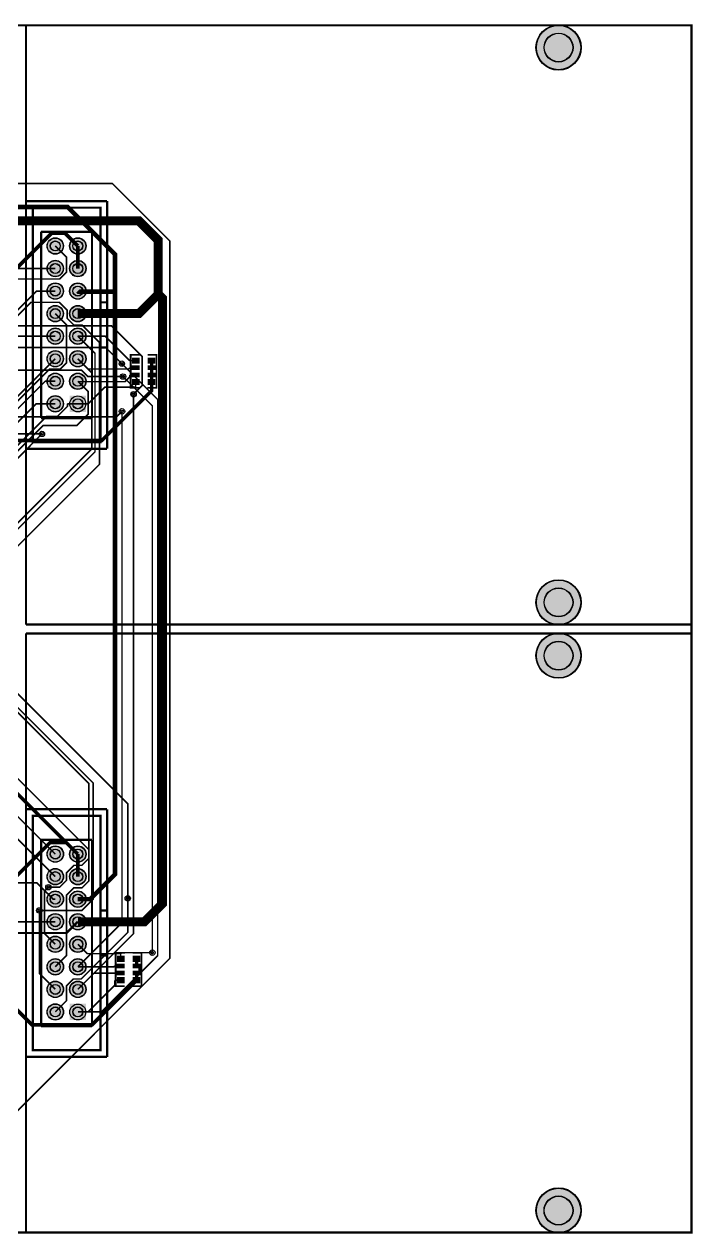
# Model space of a CAD drawing. Header units: millimetres. Extents: x 0 to 210, y -1 to 136.
# Drawn here: x 134.7 to 210.1, y -0.5 to 135.8 of the extents above; entities that cross this region are included whole.
import ezdxf

# ---------------------------------------------------------------- set-up
doc = ezdxf.new("R2010")
doc.units = ezdxf.units.MM
for name, color, linetype, true_color in [('BoardOutLine', 7, 'Continuous', 0xff00ff), ('BottomLayer', 7, 'Continuous', 0x0000ff), ('BottomSolderMaskLayer', 7, 'Continuous', 0xaa00ff), ('Hole', 7, 'Continuous', 0x222222), ('Multi-Layer', 7, 'Continuous', 0xc0c0c0), ('TopLayer', 7, 'Continuous', 0xff0000), ('TopPasteMaskLayer', 7, 'Continuous', 0x808080), ('TopSilkLayer', 7, 'Continuous', 0xffcc00), ('TopSolderMaskLayer', 7, 'Continuous', 0x800080)]:
    doc.layers.add(name, color=color, linetype=linetype, true_color=true_color)

msp = doc.modelspace()

# ---------------------------------------------------------------- hatches: boundary and pattern name
at = {"layer": 'BottomSolderMaskLayer'}
for points in [[(192.37437134874256, 133.1229108458217, 1), (197.47597155194296, 133.1229108458217, 1)], [(137.30127000253995, 110.76858013716026, 1), (139.15207010414017, 110.76858013716026, 1)], [(139.84127508255008, 110.76858013716026, 1), (141.6920751841503, 110.76858013716026, 1)], [(137.30127000253995, 108.22857505715012, 1), (139.15207010414017, 108.22857505715012, 1)], [(139.84127508255008, 108.22857505715012, 1), (141.6920751841503, 108.22857505715012, 1)], [(137.30127000253995, 105.68856997713988, 1), (139.15207010414017, 105.68856997713988, 1)], [(139.84127508255008, 105.68856997713988, 1), (141.6920751841503, 105.68856997713988, 1)], [(137.30127000253995, 103.14856489712975, 1), (139.15207010414017, 103.14856489712975, 1)], [(139.84127508255008, 103.14856489712975, 1), (141.6920751841503, 103.14856489712975, 1)], [(137.30127000253995, 100.60855981711961, 1), (139.15207010414017, 100.60855981711961, 1)], [(139.84127508255008, 100.60855981711961, 1), (141.6920751841503, 100.60855981711961, 1)], [(137.30127000253995, 98.06855473710948, 1), (139.15207010414017, 98.06855473710948, 1)], [(139.84127508255008, 98.06855473710948, 1), (141.6920751841503, 98.06855473710948, 1)], [(137.30127000253995, 95.52854965709923, 1), (139.15207010414017, 95.52854965709923, 1)], [(139.84127508255008, 95.52854965709923, 1), (141.6920751841503, 95.52854965709923, 1)], [(137.30127000253995, 92.9885445770891, 1), (139.15207010414017, 92.9885445770891, 1)], [(139.84127508254983, 92.06314452628908), (139.84127508254983, 93.91394462788924), (141.69207518415033, 93.91394462788924), (141.69207518415033, 92.06314452628908)], [(192.37437134874256, 70.6227838455676, 1), (197.47597155194296, 70.6227838455676, 1)], [(192.37437134874256, 64.61770383540761, 1), (197.47597155194296, 64.61770383540761, 1)], [(137.30177800355594, 42.265659131318216, 1), (139.15257810515615, 42.265659131318216, 1)], [(139.84178308356607, 42.265659131318216, 1), (141.69258318516628, 42.265659131318216, 1)], [(137.30177800355594, 39.725654051308084, 1), (139.15257810515615, 39.725654051308084, 1)], [(139.84178308356607, 39.725654051308084, 1), (141.69258318516628, 39.725654051308084, 1)], [(137.30177800355594, 37.18564897129795, 1), (139.15257810515615, 37.18564897129795, 1)], [(139.84178308356607, 37.18564897129795, 1), (141.69258318516628, 37.18564897129795, 1)], [(137.30177800355594, 34.645643891287705, 1), (139.15257810515615, 34.645643891287705, 1)], [(139.84178308356607, 34.645643891287705, 1), (141.69258318516628, 34.645643891287705, 1)], [(137.30177800355594, 32.10563881127757, 1), (139.15257810515615, 32.10563881127757, 1)], [(139.84178308356607, 32.10563881127757, 1), (141.69258318516628, 32.10563881127757, 1)], [(137.30177800355594, 29.56563373126744, 1), (139.15257810515615, 29.56563373126744, 1)], [(139.84178308356607, 29.56563373126744, 1), (141.69258318516628, 29.56563373126744, 1)], [(137.30177800355594, 27.025628651257307, 1), (139.15257810515615, 27.025628651257307, 1)], [(139.84178308356607, 27.025628651257307, 1), (141.69258318516628, 27.025628651257307, 1)], [(137.30177800355594, 24.48562357124706, 1), (139.15257810515615, 24.48562357124706, 1)], [(139.8416786159737, 23.560249637345123), (139.8416786159737, 25.411049738945394), (141.69247871757375, 25.411049738945394), (141.69247871757375, 23.560249637345123)], [(192.37360934721858, 2.1185928371857017, 1), (197.47520955041898, 2.1185928371857017, 1)]]:
    msp.add_hatch(color=256, dxfattribs=at).paths.add_polyline_path(points)
at = {"layer": 'Multi-Layer'}
for points in [[(137.32667005334005, 110.76858013716026, 1), (139.12667005334006, 110.76858013716026, 1)], [(139.86667513335018, 110.76858013716026, 1), (141.6666751333502, 110.76858013716026, 1)], [(137.32667005334005, 108.22857505715012, 1), (139.12667005334006, 108.22857505715012, 1)], [(139.86667513335018, 108.22857505715012, 1), (141.6666751333502, 108.22857505715012, 1)], [(137.32667005334005, 105.68856997713988, 1), (139.12667005334006, 105.68856997713988, 1)], [(139.86667513335018, 105.68856997713988, 1), (141.6666751333502, 105.68856997713988, 1)], [(137.32667005334005, 103.14856489712975, 1), (139.12667005334006, 103.14856489712975, 1)], [(139.86667513335018, 103.14856489712975, 1), (141.6666751333502, 103.14856489712975, 1)], [(137.32667005334005, 100.60855981711961, 1), (139.12667005334006, 100.60855981711961, 1)], [(139.86667513335018, 100.60855981711961, 1), (141.6666751333502, 100.60855981711961, 1)], [(137.32667005334005, 98.06855473710948, 1), (139.12667005334006, 98.06855473710948, 1)], [(139.86667513335018, 98.06855473710948, 1), (141.6666751333502, 98.06855473710948, 1)], [(137.32667005334005, 95.52854965709923, 1), (139.12667005334006, 95.52854965709923, 1)], [(139.86667513335018, 95.52854965709923, 1), (141.6666751333502, 95.52854965709923, 1)], [(137.32667005334005, 92.9885445770891, 1), (139.12667005334006, 92.9885445770891, 1)], [(139.8666751333501, 92.08854457708912), (139.8666751333501, 93.88854457708919), (141.66667513335028, 93.88854457708919), (141.66667513335028, 92.08854457708912)], [(137.32717805435604, 42.265659131318216, 1), (139.12717805435605, 42.265659131318216, 1)], [(139.86718313436617, 42.265659131318216, 1), (141.66718313436618, 42.265659131318216, 1)], [(137.32717805435604, 39.725654051308084, 1), (139.12717805435605, 39.725654051308084, 1)], [(139.86718313436617, 39.725654051308084, 1), (141.66718313436618, 39.725654051308084, 1)], [(137.32717805435604, 37.18564897129795, 1), (139.12717805435605, 37.18564897129795, 1)], [(139.86718313436617, 37.18564897129795, 1), (141.66718313436618, 37.18564897129795, 1)], [(137.32717805435604, 34.645643891287705, 1), (139.12717805435605, 34.645643891287705, 1)], [(139.86718313436617, 34.645643891287705, 1), (141.66718313436618, 34.645643891287705, 1)], [(137.32717805435604, 32.10563881127757, 1), (139.12717805435605, 32.10563881127757, 1)], [(139.86718313436617, 32.10563881127757, 1), (141.66718313436618, 32.10563881127757, 1)], [(137.32717805435604, 29.56563373126744, 1), (139.12717805435605, 29.56563373126744, 1)], [(139.86718313436617, 29.56563373126744, 1), (141.66718313436618, 29.56563373126744, 1)], [(137.32717805435604, 27.025628651257307, 1), (139.12717805435605, 27.025628651257307, 1)], [(139.86718313436617, 27.025628651257307, 1), (141.66718313436618, 27.025628651257307, 1)], [(137.32717805435604, 24.48562357124706, 1), (139.12717805435605, 24.48562357124706, 1)], [(139.86708153416293, 23.58564897129793), (139.86708153416293, 25.385648971297883), (141.6670815341629, 25.385648971297883), (141.6670815341629, 23.58564897129793)]]:
    msp.add_hatch(color=256, dxfattribs=at).paths.add_polyline_path(points)
at = {"layer": 'TopLayer'}
for points in [[(146.88392176784328, 97.52209804419613), (146.88392176784328, 98.17208534417068), (147.68392176784346, 98.17208534417068), (147.68392176784346, 97.52209804419613)], [(148.68387096774177, 97.52209804419613), (148.68387096774177, 98.17208534417068), (149.48387096774172, 98.17208534417068), (149.48387096774172, 97.52209804419613)], [(146.88392176784328, 96.79723139446276), (146.88392176784328, 97.2972567945136), (147.68392176784346, 97.2972567945136), (147.68392176784346, 96.79723139446276)], [(148.68387096774177, 96.79723139446276), (148.68387096774177, 97.2972567945136), (149.48387096774172, 97.2972567945136), (149.48387096774172, 96.79723139446276)], [(146.88392176784328, 95.99712979425965), (146.88392176784328, 96.49715519431038), (147.68392176784346, 96.49715519431038), (147.68392176784346, 95.99712979425965)], [(146.88392176784328, 95.12230124460245), (146.88392176784328, 95.77228854457712), (147.68392176784346, 95.77228854457712), (147.68392176784346, 95.12230124460245)], [(148.68387096774177, 95.99712979425965), (148.68387096774177, 96.49715519431038), (149.48387096774172, 96.49715519431038), (149.48387096774172, 95.99712979425965)], [(148.68387096774177, 95.12230124460245), (148.68387096774177, 95.77228854457712), (149.48387096774172, 95.77228854457712), (149.48387096774172, 95.12230124460245)], [(145.19479298958595, 30.135763271526457), (145.19479298958595, 30.785750571501126), (145.99479298958568, 30.785750571501126), (145.99479298958568, 30.135763271526457)], [(146.9947421894842, 30.135763271526457), (146.9947421894842, 30.785750571501126), (147.79474218948417, 30.785750571501126), (147.79474218948417, 30.135763271526457)], [(145.19479298958595, 29.4108966217932), (145.19479298958595, 29.91092202184393), (145.99479298958568, 29.91092202184393), (145.99479298958568, 29.4108966217932)], [(145.19479298958595, 28.61079502158998), (145.19479298958595, 29.110820421640824), (145.99479298958568, 29.110820421640824), (145.99479298958568, 28.61079502158998)], [(146.9947421894842, 29.4108966217932), (146.9947421894842, 29.91092202184393), (147.79474218948417, 29.91092202184393), (147.79474218948417, 29.4108966217932)], [(146.9947421894842, 28.61079502158998), (146.9947421894842, 29.110820421640824), (147.79474218948417, 29.110820421640824), (147.79474218948417, 28.61079502158998)], [(145.19479298958595, 27.735966471932898), (145.19479298958595, 28.385953771907452), (145.99479298958568, 28.385953771907452), (145.99479298958568, 27.735966471932898)], [(146.9947421894842, 27.735966471932898), (146.9947421894842, 28.385953771907452), (147.79474218948417, 28.385953771907452), (147.79474218948417, 27.735966471932898)]]:
    msp.add_hatch(color=256, dxfattribs=at).paths.add_polyline_path(points)
at = {"layer": 'TopPasteMaskLayer'}
for points in [[(146.88392176784328, 97.52209804419613), (146.88392176784328, 98.17208534417068), (147.68392176784346, 98.17208534417068), (147.68392176784346, 97.52209804419613)], [(148.68387096774177, 97.52209804419613), (148.68387096774177, 98.17208534417068), (149.48387096774172, 98.17208534417068), (149.48387096774172, 97.52209804419613)], [(146.88392176784328, 96.79723139446276), (146.88392176784328, 97.2972567945136), (147.68392176784346, 97.2972567945136), (147.68392176784346, 96.79723139446276)], [(148.68387096774177, 96.79723139446276), (148.68387096774177, 97.2972567945136), (149.48387096774172, 97.2972567945136), (149.48387096774172, 96.79723139446276)], [(146.88392176784328, 95.99712979425965), (146.88392176784328, 96.49715519431038), (147.68392176784346, 96.49715519431038), (147.68392176784346, 95.99712979425965)], [(146.88392176784328, 95.12230124460245), (146.88392176784328, 95.77228854457712), (147.68392176784346, 95.77228854457712), (147.68392176784346, 95.12230124460245)], [(148.68387096774177, 95.99712979425965), (148.68387096774177, 96.49715519431038), (149.48387096774172, 96.49715519431038), (149.48387096774172, 95.99712979425965)], [(148.68387096774177, 95.12230124460245), (148.68387096774177, 95.77228854457712), (149.48387096774172, 95.77228854457712), (149.48387096774172, 95.12230124460245)], [(145.19479298958595, 30.135763271526457), (145.19479298958595, 30.785750571501126), (145.99479298958568, 30.785750571501126), (145.99479298958568, 30.135763271526457)], [(146.9947421894842, 30.135763271526457), (146.9947421894842, 30.785750571501126), (147.79474218948417, 30.785750571501126), (147.79474218948417, 30.135763271526457)], [(145.19479298958595, 29.4108966217932), (145.19479298958595, 29.91092202184393), (145.99479298958568, 29.91092202184393), (145.99479298958568, 29.4108966217932)], [(145.19479298958595, 28.61079502158998), (145.19479298958595, 29.110820421640824), (145.99479298958568, 29.110820421640824), (145.99479298958568, 28.61079502158998)], [(146.9947421894842, 29.4108966217932), (146.9947421894842, 29.91092202184393), (147.79474218948417, 29.91092202184393), (147.79474218948417, 29.4108966217932)], [(146.9947421894842, 28.61079502158998), (146.9947421894842, 29.110820421640824), (147.79474218948417, 29.110820421640824), (147.79474218948417, 28.61079502158998)], [(145.19479298958595, 27.735966471932898), (145.19479298958595, 28.385953771907452), (145.99479298958568, 28.385953771907452), (145.99479298958568, 27.735966471932898)], [(146.9947421894842, 27.735966471932898), (146.9947421894842, 28.385953771907452), (147.79474218948417, 28.385953771907452), (147.79474218948417, 27.735966471932898)]]:
    msp.add_hatch(color=256, dxfattribs=at).paths.add_polyline_path(points)
at = {"layer": 'TopSolderMaskLayer'}
for points in [[(192.37437134874256, 133.1229108458217, 1), (197.47597155194296, 133.1229108458217, 1)], [(137.30127000253995, 110.76858013716026, 1), (139.15207010414017, 110.76858013716026, 1)], [(139.84127508255008, 110.76858013716026, 1), (141.6920751841503, 110.76858013716026, 1)], [(137.30127000253995, 108.22857505715012, 1), (139.15207010414017, 108.22857505715012, 1)], [(139.84127508255008, 108.22857505715012, 1), (141.6920751841503, 108.22857505715012, 1)], [(137.30127000253995, 105.68856997713988, 1), (139.15207010414017, 105.68856997713988, 1)], [(139.84127508255008, 105.68856997713988, 1), (141.6920751841503, 105.68856997713988, 1)], [(137.30127000253995, 103.14856489712975, 1), (139.15207010414017, 103.14856489712975, 1)], [(139.84127508255008, 103.14856489712975, 1), (141.6920751841503, 103.14856489712975, 1)], [(137.30127000253995, 100.60855981711961, 1), (139.15207010414017, 100.60855981711961, 1)], [(139.84127508255008, 100.60855981711961, 1), (141.6920751841503, 100.60855981711961, 1)], [(137.30127000253995, 98.06855473710948, 1), (139.15207010414017, 98.06855473710948, 1)], [(139.84127508255008, 98.06855473710948, 1), (141.6920751841503, 98.06855473710948, 1)], [(146.85266871795898, 97.50146251905403), (146.85266871795898, 98.19272409512564), (147.7151906983429, 98.19272409512564), (147.7151906983429, 97.50146251905403)], [(148.65260600739612, 97.50146251905403), (148.65260600739612, 98.19272409512564), (149.51512798778003, 98.19272409512564), (149.51512798778003, 97.50146251905403)], [(146.84329200916454, 96.78135716916597), (146.84329200916454, 97.31313424562325), (147.72457217172496, 97.31313424562325), (147.72457217172496, 96.78135716916597)], [(148.64322572516107, 96.78135716916597), (148.64322572516107, 97.31313424562325), (149.52450588772126, 97.31313424562325), (149.52450588772126, 96.78135716916597)], [(137.30127000253995, 95.52854965709923, 1), (139.15207010414017, 95.52854965709923, 1)], [(139.84127508255008, 95.52854965709923, 1), (141.6920751841503, 95.52854965709923, 1)], [(146.84329200916454, 95.98125556896287), (146.84329200916454, 96.51303264542003), (147.72457217172496, 96.51303264542003), (147.72457217172496, 95.98125556896287)], [(146.85266871795898, 95.10166571946036), (146.85266871795898, 95.79292729553208), (147.7151906983429, 95.79292729553208), (147.7151906983429, 95.10166571946036)], [(148.64322572516107, 95.98125556896287), (148.64322572516107, 96.51303264542003), (149.52450588772126, 96.51303264542003), (149.52450588772126, 95.98125556896287)], [(148.65260600739612, 95.10166571946036), (148.65260600739612, 95.79292729553208), (149.51512798778003, 95.79292729553208), (149.51512798778003, 95.10166571946036)], [(137.30127000253995, 92.9885445770891, 1), (139.15207010414017, 92.9885445770891, 1)], [(139.84127508254983, 92.06314452628908), (139.84127508254983, 93.91394462788924), (141.69207518415033, 93.91394462788924), (141.69207518415033, 92.06314452628908)], [(192.37437134874256, 70.6227838455676, 1), (197.47597155194296, 70.6227838455676, 1)], [(192.37437134874256, 64.61770383540761, 1), (197.47597155194296, 64.61770383540761, 1)], [(137.30177800355594, 42.265659131318216, 1), (139.15257810515615, 42.265659131318216, 1)], [(139.84178308356607, 42.265659131318216, 1), (141.69258318516628, 42.265659131318216, 1)], [(137.30177800355594, 39.725654051308084, 1), (139.15257810515615, 39.725654051308084, 1)], [(139.84178308356607, 39.725654051308084, 1), (141.69258318516628, 39.725654051308084, 1)], [(137.30177800355594, 37.18564897129795, 1), (139.15257810515615, 37.18564897129795, 1)], [(139.84178308356607, 37.18564897129795, 1), (141.69258318516628, 37.18564897129795, 1)], [(137.30177800355594, 34.645643891287705, 1), (139.15257810515615, 34.645643891287705, 1)], [(139.84178308356607, 34.645643891287705, 1), (141.69258318516628, 34.645643891287705, 1)], [(137.30177800355594, 32.10563881127757, 1), (139.15257810515615, 32.10563881127757, 1)], [(139.84178308356607, 32.10563881127757, 1), (141.69258318516628, 32.10563881127757, 1)], [(137.30177800355594, 29.56563373126744, 1), (139.15257810515615, 29.56563373126744, 1)], [(139.84178308356607, 29.56563373126744, 1), (141.69258318516628, 29.56563373126744, 1)], [(145.16353795462442, 30.115127746384474), (145.16353795462442, 30.806389322456084), (146.0260599350081, 30.806389322456084), (146.0260599350081, 30.115127746384474)], [(146.963475244062, 30.115127746384474), (146.963475244062, 30.806389322456084), (147.82599722444547, 30.806389322456084), (147.82599722444547, 30.115127746384474)], [(145.1541606502567, 29.395022396496415), (145.1541606502567, 29.92679947295369), (146.03544081281711, 29.92679947295369), (146.03544081281711, 29.395022396496415)], [(145.1541606502567, 28.594920796293195), (145.1541606502567, 29.126697872750583), (146.03544081281711, 29.126697872750583), (146.03544081281711, 28.594920796293195)], [(146.954094366253, 29.395022396496415), (146.954094366253, 29.92679947295369), (147.83537452881342, 29.92679947295369), (147.83537452881342, 29.395022396496415)], [(146.954094366253, 28.594920796293195), (146.954094366253, 29.126697872750583), (147.83537452881342, 29.126697872750583), (147.83537452881342, 28.594920796293195)], [(137.30177800355594, 27.025628651257307, 1), (139.15257810515615, 27.025628651257307, 1)], [(139.84178308356607, 27.025628651257307, 1), (141.69258318516628, 27.025628651257307, 1)], [(145.16353795462442, 27.715330946790914), (145.16353795462442, 28.40659252286241), (146.0260599350081, 28.40659252286241), (146.0260599350081, 27.715330946790914)], [(146.963475244062, 27.715330946790914), (146.963475244062, 28.40659252286241), (147.82599722444547, 28.40659252286241), (147.82599722444547, 27.715330946790914)], [(137.30177800355594, 24.48562357124706, 1), (139.15257810515615, 24.48562357124706, 1)], [(139.8416786159737, 23.560249637345123), (139.8416786159737, 25.411049738945394), (141.69247871757375, 25.411049738945394), (141.69247871757375, 23.560249637345123)], [(192.37360934721858, 2.1185928371857017, 1), (197.47520955041898, 2.1185928371857017, 1)]]:
    msp.add_hatch(color=256, dxfattribs=at).paths.add_polyline_path(points)

# ---------------------------------------------------------------- linework, layer by layer
at = {"layer": 'BoardOutLine', "const_width": 0.25400050800101603}
msp.add_lwpolyline([(-0.08600457200918754, 135.62519685039376), (209.9139954279908, 135.62519685039376), (209.9139954279908, -0.3748031496063504), (-0.08600457200918754, -0.3748031496063504), (-0.08600457200918754, 135.62519685039376)], close=True, dxfattribs=at)
at = {"layer": 'BottomLayer'}
for points, const_width in [([(62.68691897383792, 115.16278892557784), (139.6135128270255, 115.16278892557784), (144.95768351536685, 109.81861823723648), (144.95768351536685, 40.00403860807717), (142.13827787655578, 37.18463296926598), (140.7666751333502, 37.18463296926598)], 0.5080010160020321), ([(62.686944373888764, 115.16291592583184), (139.61353822707633, 115.16291592583184), (144.9577089154177, 109.81874523749048), (144.9577089154177, 105.61579883159766)], 0.40640081280162565), ([(115.70802641605269, 88.86040132080257), (115.70802641605269, 90.09789179578365), (137.83502667005314, 112.2248920497841), (139.31051562103107, 112.2248920497841), (140.76670053340104, 110.76870713741425)], 0.40640081280162565), ([(140.76670053340104, 110.76870713741425), (140.76670053340104, 108.22870205740412)], 0.40640081280162565), ([(99.66992633985274, 67.41183642367287), (100.93992887985769, 68.68183896367793), (100.93992887985769, 70.51445262890525), (136.11417322834632, 105.68869697739399), (138.2266954533909, 105.68869697739399)], 0.17800355600711204), ([(144.95768351536685, 105.61572263144524), (140.8409702819406, 105.61572263144524), (140.76708153416303, 105.6896113792227)], 0.5080010160020321), ([(140.76670053340104, 105.68869697739399), (140.7674625349248, 105.68945897891797)], 0.40640081280162565), ([(140.7674625349248, 105.68945897891797), (140.76720853441702, 105.68971297942596)], 0.40640081280162565), ([(144.9577089154177, 105.61579883159766), (140.84086868173745, 105.61579883159766), (140.7674625349248, 105.68945897891797)], 0.40640081280162565), ([(144.9577089154177, 105.61579883159766), (144.9577089154177, 40.004165608331164), (142.1383032766064, 37.18475996951997), (140.768224536449, 37.18475996951997)], 0.40640081280162565), ([(124.97777495554988, 93.69072898145794), (124.97777495554988, 93.89697739395478), (135.49949199898379, 104.41869443738881), (138.69583439166854, 104.41869443738881), (139.57442214884418, 103.5401066802134), (139.57442214884418, 102.6043688087376), (140.31686563373114, 101.86192532385064), (141.23558547117068, 101.86192532385064), (143.20586741173474, 99.8916433832868), (143.20586741173474, 86.17028194056388), (123.15963931927854, 66.12405384810768), (116.90589281178563, 66.12405384810768), (116.17995935991871, 66.8499872999746), (116.17995935991871, 68.05598171196345), (117.44996189992366, 69.32598425196852), (117.44996189992366, 69.951587503175)], 0.17800355600711204), ([(110.2668275336548, 71.47127254254508), (110.37350774701531, 71.57795275590547), (112.25438150876289, 71.57795275590547), (137.57645415290813, 96.90002540005071), (138.776860553721, 96.90002540005071), (139.49669799339586, 97.61986283972567), (139.49669799339586, 101.87868935737868), (138.2266954533909, 103.14869189738374)], 0.17800355600711204), ([(104.749936499873, 67.41183642367287), (103.47993395986782, 68.68183896367793), (103.47993395986782, 71.38186436372871), (125.55105410210808, 93.45298450596897), (125.55105410210808, 93.76591313182621), (132.39382778765548, 100.60868681737361), (138.2266954533909, 100.60868681737361)], 0.17800355600711204), ([(122.52997205994416, 67.41183642367287), (142.70472440944877, 87.58658877317748), (142.70472440944877, 98.67066294132587), (140.76670053340104, 100.60868681737361)], 0.17800355600711204), ([(138.2266954533909, 98.06868173736348), (112.2025654051306, 72.0445516891034), (110.02933705867395, 72.0445516891034), (108.55867411734812, 70.57388874777757), (108.55867411734812, 68.68056896113785), (107.28994157988313, 67.41183642367287)], 0.17800355600711204), ([(119.98996697993402, 67.41183642367287), (121.25971551943098, 68.68158496316983), (123.10299720599414, 68.68158496316983), (142.34404368808737, 87.92263144526282), (142.34404368808737, 96.49133858267714), (140.76670053340104, 98.06868173736348)], 0.17800355600711204), ([(140.76720853441702, 24.48575057150117), (143.42760985521954, 24.48575057150117), (149.75933451866877, 30.817475234950393), (149.75933451866877, 93.47127254254508), (145.72377444754875, 97.50683261366521)], 0.17800355600711204), ([(109.82994665989327, 67.41183642367287), (111.09994919989845, 68.68183896367793), (111.09994919989845, 70.61656083312164), (111.70370840741657, 71.2203200406401), (112.78803657607295, 71.2203200406401), (137.0963931927863, 95.52867665735334), (138.2266954533909, 95.52867665735334)], 0.17800355600711204), ([(117.44996189992366, 67.41183642367287), (118.72123444246881, 68.68310896621801), (118.72123444246881, 72.40802641605285), (136.84899669799324, 90.53578867157728), (140.64427228854447, 90.53578867157728), (141.93535687071358, 91.8268732537465), (141.93535687071358, 94.36002032004058), (140.76670053340104, 95.52867665735334)], 0.17800355600711204), ([(149.15811531623058, 31.158851917703828), (149.15811531623058, 92.76235712471419), (145.86220472440937, 96.0582677165354), (145.85280670561338, 96.0582677165354)], 0.17800355600711204), ([(140.76720853441702, 27.025755651511304), (147.03975107950214, 33.29829819659642), (147.03975107950214, 94.06817373634749)], 0.17800355600711204), ([(112.3699517399034, 67.41183642367287), (113.63995427990858, 68.68183896367793), (113.63995427990858, 70.56347472694938), (136.06515113030218, 92.9886715773431), (138.2266954533909, 92.9886715773431)], 0.17800355600711204), ([(139.59982219964422, 92.9886715773431), (139.59982219964422, 92.69707899415789), (138.46774193548367, 91.56499872999746), (137.25463550927088, 91.56499872999746), (116.17995935991871, 70.49032258064517), (116.17995935991871, 68.68183896367793), (114.90995681991353, 67.41183642367287)], 0.17800355600711204), ([(140.76670053340104, 92.9886715773431), (139.59982219964422, 92.9886715773431)], 0.17800355600711204), ([(140.76720853441702, 29.565760731521436), (145.74257048514096, 34.54112268224526), (145.74257048514096, 92.13878587757176)], 0.17800355600711204), ([(122.52997205994416, 69.951587503175), (122.52997205994416, 75.4011684023368), (136.72453644907296, 89.59573279146548)], 0.17800355600711204), ([(107.28994157988313, 69.951587503175), (106.01993903987795, 68.68158496316983), (106.01993903987795, 66.66837693675382), (107.1753873507746, 65.51292862585717), (118.62217424434834, 65.51292862585717), (121.61430022860031, 62.520802641605314), (121.61430022860031, 61.78902717805431), (126.79362458724904, 56.609702819405584), (128.16344932689867, 56.609702819405584), (141.99733299466584, 42.7758191516383), (141.99733299466584, 39.22235204470405), (141.23228346456676, 38.457302514604976), (140.32143764287525, 38.457302514604976), (139.49720599441207, 37.63307086614168), (139.49720599441207, 30.835763271526503), (138.2272034544069, 29.565760731521436)], 0.17800355600711204), ([(140.76720853441702, 42.26578613157221), (139.45580391160775, 43.57719075438149), (137.66357632715267, 43.57719075438149), (127.33007366014726, 33.2436880873762), (127.33007366014726, 31.307188214376424)], 0.40640081280162565), ([(140.76720853441702, 39.72578105156208), (140.76720853441702, 42.26578613157221)], 0.40640081280162565), ([(137.45554991109975, 38.53655067310126), (137.00571501143008, 38.08671577343159), (137.00571501143008, 33.32725425450849), (138.2272034544069, 32.10576581153157)], 0.17800355600711204), ([(146.39128778257555, 37.29042418084828), (146.39128778257555, 33.44104648209293), (141.14465328930646, 28.19441198882396), (140.25133350266674, 28.19441198882396), (139.49720599441207, 27.44028448056895), (139.49720599441207, 25.755753111506237), (138.2272034544069, 24.48575057150117)], 0.17800355600711204), ([(140.768224536449, 37.18475996951997), (140.76670053340104, 37.18475996951997)], 0.40640081280162565), ([(140.768224536449, 37.18475996951997), (140.76720853441702, 37.18577597155195)], 0.40640081280162565), ([(138.2272034544069, 27.025755651511304), (136.42964185928372, 28.823317246634474), (136.42964185928372, 35.91577343154688)], 0.17800355600711204)]:
    msp.add_lwpolyline(points, dxfattribs=dict(at, const_width=const_width))
at = {"layer": 'BottomSolderMaskLayer'}
for centre, radius in [((194.92517145034276, 133.1229108458217), 2.550800101600203), ((194.92418084836163, 133.12296164592328), 1.63251206502413), ((138.22667005334006, 110.76858013716026), 0.9254000508001016), ((138.22667005334006, 110.76858013716026), 0.5655353117157847), ((140.7666751333502, 110.76858013716026), 0.9254000508001016), ((140.7666751333502, 110.76858013716026), 0.5655353117157847), ((138.22667005334006, 108.22857505715012), 0.9254000508001016), ((140.7666751333502, 108.22857505715012), 0.9254000508001016), ((138.22667005334006, 108.22857505715012), 0.5655353117157847), ((140.7666751333502, 108.22857505715012), 0.5655353117157847), ((138.22667005334006, 105.68856997713988), 0.9254000508001016), ((140.7666751333502, 105.68856997713988), 0.9254000508001016), ((138.22667005334006, 105.68856997713988), 0.5655353117157847), ((140.7666751333502, 105.68856997713988), 0.5655353117157847), ((138.22667005334006, 103.14856489712975), 0.9254000508001016), ((138.22667005334006, 103.14856489712975), 0.5655353117157847), ((140.7666751333502, 103.14856489712975), 0.9254000508001016), ((140.7666751333502, 103.14856489712975), 0.5655353117157847), ((138.22667005334006, 100.60855981711961), 0.9254000508001016), ((138.22667005334006, 100.60855981711961), 0.5655353117157847), ((140.7666751333502, 100.60855981711961), 0.9254000508001016), ((140.7666751333502, 100.60855981711961), 0.5655353117157847), ((138.22667005334006, 98.06855473710948), 0.9254000508001016), ((138.22667005334006, 98.06855473710948), 0.5655353117157847), ((140.7666751333502, 98.06855473710948), 0.9254000508001016), ((140.7666751333502, 98.06855473710948), 0.5655353117157847), ((138.22667005334006, 95.52854965709923), 0.9254000508001016), ((138.22667005334006, 95.52854965709923), 0.5655353117157847), ((140.7666751333502, 95.52854965709923), 0.9254000508001016), ((140.7666751333502, 95.52854965709923), 0.5655353117157847), ((138.22667005334006, 92.9885445770891), 0.9254000508001016), ((138.22667005334006, 92.9885445770891), 0.5655353117157847), ((140.7666751333502, 92.9885445770891), 0.5655353117157847), ((194.92517145034276, 70.6227838455676), 2.550800101600203), ((194.92418084836163, 70.62283464566929), 1.63251206502413), ((194.92517145034276, 64.61770383540761), 2.550800101600203), ((194.92425704851394, 64.61762763525519), 1.63251206502413), ((138.22717805435605, 42.265659131318216), 0.9254000508001016), ((138.2270764541529, 42.26568453136906), 0.5655353117157847), ((140.76718313436618, 42.265659131318216), 0.9254000508001016), ((140.76708153416303, 42.26568453136906), 0.5655353117157847), ((138.22717805435605, 39.725654051308084), 0.9254000508001016), ((138.2270764541529, 39.72567945135893), 0.5655353117157847), ((140.76718313436618, 39.725654051308084), 0.9254000508001016), ((140.76708153416303, 39.72567945135893), 0.5655353117157847), ((138.22717805435605, 37.18564897129795), 0.9254000508001016), ((138.2270764541529, 37.185674371348796), 0.5655353117157847), ((140.76718313436618, 37.18564897129795), 0.9254000508001016), ((140.76708153416303, 37.185674371348796), 0.5655353117157847), ((138.22717805435605, 34.645643891287705), 0.9254000508001016), ((140.76718313436618, 34.645643891287705), 0.9254000508001016), ((138.2270764541529, 34.64566929133866), 0.5655353117157847), ((140.76708153416303, 34.64566929133866), 0.5655353117157847), ((138.22717805435605, 32.10563881127757), 0.9254000508001016), ((140.76718313436618, 32.10563881127757), 0.9254000508001016), ((138.2270764541529, 32.10566421132842), 0.5655353117157847), ((140.76708153416303, 32.10566421132842), 0.5655353117157847), ((138.22717805435605, 29.56563373126744), 0.9254000508001016), ((138.2270764541529, 29.565659131318284), 0.5655353117157847), ((140.76718313436618, 29.56563373126744), 0.9254000508001016), ((140.76708153416303, 29.565659131318284), 0.5655353117157847), ((138.22717805435605, 27.025628651257307), 0.9254000508001016), ((138.2270764541529, 27.025654051308152), 0.5655353117157847), ((140.76718313436618, 27.025628651257307), 0.9254000508001016), ((140.76708153416303, 27.025654051308152), 0.5655353117157847), ((138.22717805435605, 24.48562357124706), 0.9254000508001016), ((138.2270764541529, 24.48564897129802), 0.5655353117157847), ((140.76708153416303, 24.48564897129802), 0.5655353117157847), ((194.92440944881878, 2.1185928371857017), 2.550800101600203), ((194.92349504698996, 2.118516637033281), 1.63251206502413)]:
    msp.add_circle(centre, radius, dxfattribs=at)
at = {"layer": 'Hole'}
for centre in [(145.72374904749813, 97.50670561341121), (145.85278130556253, 96.0581407162814), (147.0397256794513, 94.06804673609338), (145.74254508509011, 92.13865887731777), (136.7245110490221, 89.5956057912116), (137.4555245110489, 38.53642367284738), (146.3912623825247, 37.29029718059439), (136.42961645923288, 35.915646431292885), (149.15808991617973, 31.15872491744983)]:
    msp.add_circle(centre, 0.15240030480060962, dxfattribs=at)
at = {"layer": 'Multi-Layer'}
for centre, radius in [((194.92517145034276, 133.1229108458217), 2.5), ((194.92418084836163, 133.12296164592328), 1.6), ((138.22667005334006, 110.76858013716026), 0.9000000000000001), ((138.22667005334006, 110.76858013716026), 0.5500127000254001), ((140.7666751333502, 110.76858013716026), 0.9000000000000001), ((140.7666751333502, 110.76858013716026), 0.5500127000254001), ((138.22667005334006, 108.22857505715012), 0.9000000000000001), ((140.7666751333502, 108.22857505715012), 0.9000000000000001), ((138.22667005334006, 108.22857505715012), 0.5500127000254001), ((140.7666751333502, 108.22857505715012), 0.5500127000254001), ((138.22667005334006, 105.68856997713988), 0.9000000000000001), ((140.7666751333502, 105.68856997713988), 0.9000000000000001), ((138.22667005334006, 105.68856997713988), 0.5500127000254001), ((140.7666751333502, 105.68856997713988), 0.5500127000254001), ((138.22667005334006, 103.14856489712975), 0.9000000000000001), ((138.22667005334006, 103.14856489712975), 0.5500127000254001), ((140.7666751333502, 103.14856489712975), 0.9000000000000001), ((140.7666751333502, 103.14856489712975), 0.5500127000254001), ((138.22667005334006, 100.60855981711961), 0.9000000000000001), ((138.22667005334006, 100.60855981711961), 0.5500127000254001), ((140.7666751333502, 100.60855981711961), 0.9000000000000001), ((140.7666751333502, 100.60855981711961), 0.5500127000254001), ((138.22667005334006, 98.06855473710948), 0.9000000000000001), ((138.22667005334006, 98.06855473710948), 0.5500127000254001), ((140.7666751333502, 98.06855473710948), 0.9000000000000001), ((140.7666751333502, 98.06855473710948), 0.5500127000254001), ((145.72374904749813, 97.50670561341121), 0.30480060960121924), ((138.22667005334006, 95.52854965709923), 0.9000000000000001), ((138.22667005334006, 95.52854965709923), 0.5500127000254001), ((140.7666751333502, 95.52854965709923), 0.9000000000000001), ((140.7666751333502, 95.52854965709923), 0.5500127000254001), ((145.85278130556253, 96.0581407162814), 0.30480060960121924), ((147.0397256794513, 94.06804673609338), 0.30480060960121924), ((138.22667005334006, 92.9885445770891), 0.9000000000000001), ((138.22667005334006, 92.9885445770891), 0.5500127000254001), ((140.7666751333502, 92.9885445770891), 0.5500127000254001), ((145.74254508509011, 92.13865887731777), 0.30480060960121924), ((136.7245110490221, 89.5956057912116), 0.30480060960121924), ((194.92517145034276, 70.6227838455676), 2.5), ((194.92418084836163, 70.62283464566929), 1.6), ((194.92517145034276, 64.61770383540761), 2.5), ((194.92425704851394, 64.61762763525519), 1.6), ((138.22717805435605, 42.265659131318216), 0.9000000000000001), ((138.2270764541529, 42.26568453136906), 0.5500127000254001), ((140.76718313436618, 42.265659131318216), 0.9000000000000001), ((140.76708153416303, 42.26568453136906), 0.5500127000254001), ((138.22717805435605, 39.725654051308084), 0.9000000000000001), ((138.2270764541529, 39.72567945135893), 0.5500127000254001), ((140.76718313436618, 39.725654051308084), 0.9000000000000001), ((140.76708153416303, 39.72567945135893), 0.5500127000254001), ((137.4555245110489, 38.53642367284738), 0.30480060960121924), ((138.22717805435605, 37.18564897129795), 0.9000000000000001), ((138.2270764541529, 37.185674371348796), 0.5500127000254001), ((140.76718313436618, 37.18564897129795), 0.9000000000000001), ((140.76708153416303, 37.185674371348796), 0.5500127000254001), ((146.3912623825247, 37.29029718059439), 0.30480060960121924), ((136.42961645923288, 35.915646431292885), 0.30480060960121924), ((138.22717805435605, 34.645643891287705), 0.9000000000000001), ((140.76718313436618, 34.645643891287705), 0.9000000000000001), ((138.2270764541529, 34.64566929133866), 0.5500127000254001), ((140.76708153416303, 34.64566929133866), 0.5500127000254001), ((138.22717805435605, 32.10563881127757), 0.9000000000000001), ((140.76718313436618, 32.10563881127757), 0.9000000000000001), ((138.2270764541529, 32.10566421132842), 0.5500127000254001), ((140.76708153416303, 32.10566421132842), 0.5500127000254001), ((149.15808991617973, 31.15872491744983), 0.30480060960121924), ((138.22717805435605, 29.56563373126744), 0.9000000000000001), ((138.2270764541529, 29.565659131318284), 0.5500127000254001), ((140.76718313436618, 29.56563373126744), 0.9000000000000001), ((140.76708153416303, 29.565659131318284), 0.5500127000254001), ((138.22717805435605, 27.025628651257307), 0.9000000000000001), ((138.2270764541529, 27.025654051308152), 0.5500127000254001), ((140.76718313436618, 27.025628651257307), 0.9000000000000001), ((140.76708153416303, 27.025654051308152), 0.5500127000254001), ((138.22717805435605, 24.48562357124706), 0.9000000000000001), ((138.2270764541529, 24.48564897129802), 0.5500127000254001), ((140.76708153416303, 24.48564897129802), 0.5500127000254001), ((194.92440944881878, 2.1185928371857017), 2.5), ((194.92349504698996, 2.118516637033281), 1.6)]:
    msp.add_circle(centre, radius, dxfattribs=at)
at = {"layer": 'TopLayer'}
for points, const_width in [([(96.49390398780793, 13.551790703581446), (96.49390398780793, 14.277216154432267), (95.17843535687075, 15.592684785369556), (92.43472186944359, 15.592684785369556), (91.48171196342378, 14.63967487934974), (91.48171196342378, 12.68488696977397), (92.70904241808466, 11.457556515113083), (132.07175514351025, 11.457556515113083), (151.12484124968228, 30.51064262128523), (151.12484124968228, 111.33462026924053), (144.66002032004076, 117.79944119888239), (82.526924053848, 117.79944119888239)], 0.17800355600711204), ([(133.045466090932, 113.43662687325377), (133.22326644653276, 113.61442722885442), (147.6250952501905, 113.61442722885442), (149.83489966979937, 111.40462280924555), (149.83489966979937, 105.33401066802128), (147.6494538989075, 103.14856489712975), (140.7666751333502, 103.14856489712975)], 1.0160020320040641), ([(133.045593091186, 113.43672847345692), (133.22339344678676, 113.61452882905769), (147.6252222504445, 113.61452882905769), (149.83502667005337, 111.40472440944882), (149.83502667005337, 105.33411226822443)], 0.25400050800101603), ([(114.68237236474442, 95.95488950977892), (125.77559055118081, 107.04810769621531), (138.71996443992884, 107.04810769621531), (139.47993395986782, 107.8080772161544), (139.47993395986782, 109.51546863093722), (138.2266954533909, 110.76870713741425)], 0.17800355600711204), ([(115.18199136398266, 98.20050800101603), (125.21018542037064, 108.22870205740412), (138.2266954533909, 108.22870205740412)], 0.17800355600711204), ([(149.83489966979937, 105.33401066802128), (150.29210058420108, 104.87680975361957), (150.29210058420108, 36.67767335534677), (148.26007112014213, 34.645643891287705), (140.76718313436618, 34.645643891287705)], 1.0160020320040641), ([(149.83502667005337, 105.33411226822443), (147.64935229870434, 103.14869189738374), (140.76670053340104, 103.14869189738374)], 0.25400050800101603), ([(149.83502667005337, 105.33411226822443), (150.29222758445508, 104.87691135382272), (150.29222758445508, 36.67777495554992), (148.25996951993898, 34.645770891541815), (140.76720853441702, 34.645770891541815)], 0.25400050800101603), ([(126.14668529337041, 94.80325120650241), (133.12687325374623, 101.78343916687834), (144.55613411226818, 101.78343916687834), (148.01638303276604, 98.32319024638048), (148.01638303276604, 95.04480568961128), (147.03975107950214, 94.06817373634749)], 0.17800355600711204), ([(146.61709423418847, 97.84719329438656), (143.8556007112013, 100.60868681737361), (140.76670053340104, 100.60868681737361)], 0.17800355600711204), ([(127.44665989331975, 92.82331724663447), (128.59093218186445, 93.96758953517906), (128.59093218186445, 94.56169672339354), (133.36791973583945, 99.33868427736854), (143.89192278384553, 99.33868427736854), (145.72377444754875, 97.50683261366521)], 0.17800355600711204), ([(140.76670053340104, 98.06868173736348), (141.92875285750551, 96.90662941325888), (146.4763779527559, 96.90662941325888), (146.61709423418847, 97.04734569469133)], 0.17800355600711204), ([(129.37249174498334, 94.80325120650241), (131.34048768097523, 96.77124714249419), (141.17691135382256, 96.77124714249419), (141.88989077978135, 96.0582677165354), (145.85280670561338, 96.0582677165354)], 0.17800355600711204), ([(147.28384556769106, 97.84719329438656), (146.61709423418847, 97.84719329438656)], 0.17800355600711204), ([(147.28384556769106, 97.04734569469133), (146.61709423418847, 97.04734569469133)], 0.17800355600711204), ([(149.08394716789417, 97.04734569469133), (149.08394716789417, 97.84719329438656)], 0.40640081280162565), ([(149.08394716789417, 96.24724409448822), (149.08394716789417, 97.04734569469133)], 0.40640081280162565), ([(115.70802641605269, 88.86040132080257), (143.4845059690117, 88.86040132080257), (149.08394716789417, 94.45984251968503), (149.08394716789417, 95.44739649479288)], 0.40640081280162565), ([(140.76670053340104, 95.52867665735334), (140.81038862077708, 95.48498856997708), (146.09055118110223, 95.48498856997708), (146.61709423418847, 96.0115316230632), (146.61709423418847, 96.24724409448822)], 0.17800355600711204), ([(147.28384556769106, 96.24724409448822), (146.61709423418847, 96.24724409448822)], 0.17800355600711204), ([(147.28384556769106, 95.44739649479288), (147.28384556769106, 94.85557531115057)], 0.17800355600711204), ([(149.08394716789417, 95.44739649479288), (149.08394716789417, 96.24724409448822)], 0.40640081280162565), ([(141.93357886715762, 92.9886715773431), (143.8004826009651, 94.85557531115057), (147.28384556769106, 94.85557531115057)], 0.17800355600711204), ([(140.76670053340104, 92.9886715773431), (141.93357886715762, 92.9886715773431)], 0.17800355600711204), ([(130.0224790449579, 91.50937261874526), (131.93611887223778, 89.59573279146548), (136.72453644907296, 89.59573279146548)], 0.17800355600711204), ([(130.67246634493267, 91.50937261874526), (145.11315722631434, 91.50937261874526), (145.74257048514096, 92.13878587757176)], 0.17800355600711204), ([(113.61836423672844, 77.11567183134355), (117.20789941579869, 77.11567183134355), (146.39128778257555, 47.93228346456681), (146.39128778257555, 37.29042418084828)], 0.17800355600711204), ([(94.83959867919725, 70.20127000254001), (96.36029972059919, 68.68056896113785), (97.77178054356114, 68.68056896113785), (98.39992379984756, 68.05242570485143), (98.39992379984756, 66.8819913639827), (99.80988061976109, 65.47203454406906), (123.58585217170435, 65.47203454406906), (126.59626619253231, 62.461620523241095), (126.59626619253231, 61.54315468630932), (125.8182626365251, 60.76515113030223), (125.8182626365251, 54.674726949453884), (138.2272034544069, 42.26578613157221)], 0.17800355600711204), ([(104.749936499873, 69.951587503175), (104.12433324866629, 69.951587503175), (102.85306070612137, 68.68031496062997), (101.56781813563612, 68.68031496062997), (100.93992887985769, 68.05242570485143), (100.93992887985769, 66.8588773177546), (101.88608077216145, 65.91272542545084), (126.32194564389124, 65.91272542545084), (142.008763017526, 50.22590805181608), (142.008763017526, 41.79436118872229), (141.21018542037086, 40.99578359156715), (140.33947167894326, 40.99578359156715), (139.4804419608838, 40.1367538735077), (139.4804419608838, 39.30312420624841), (138.71386842773677, 38.53655067310126), (137.45554991109975, 38.53655067310126)], 0.17800355600711204), ([(109.82994665989327, 69.951587503175), (111.09969519939023, 68.68183896367793), (124.08089916179824, 68.68183896367793), (142.4855219710439, 50.27721615443227), (142.4855219710439, 37.17459994919989), (141.22669545339068, 35.91577343154688), (136.42964185928372, 35.91577343154688)], 0.17800355600711204), ([(126.50558801117609, 59.8822453644907), (126.50558801117609, 56.527406654813376), (140.76720853441702, 42.26578613157221)], 0.40640081280162565), ([(100.87947675895339, 44.59827279654564), (133.35471170942333, 44.59827279654564), (138.2272034544069, 39.72578105156208)], 0.17800355600711204), ([(127.24218948437874, 39.01508763017523), (136.1662433324866, 39.01508763017523), (137.99555499110988, 37.18577597155195), (138.2272034544069, 37.18577597155195)], 0.17800355600711204), ([(130.1789433578865, 37.59166878333758), (133.12484124968228, 34.645770891541815), (138.2272034544069, 34.645770891541815)], 0.17800355600711204), ([(124.79006858013713, 28.767183134366178), (126.06007112014231, 30.037185674371244), (126.06007112014231, 31.58785877571745), (127.84798069596127, 33.37576835153675), (139.49720599441207, 33.37576835153675), (140.76720853441702, 34.645770891541815)], 0.25400050800101603), ([(127.33007366014726, 31.307188214376424), (135.5955041910081, 23.041757683515357), (142.37553975107926, 23.041757683515357), (147.39484378968746, 28.06106172212344)], 0.40640081280162565), ([(145.59474218948412, 31.052933705867417), (141.82004064008106, 31.052933705867417), (140.76720853441702, 32.10576581153157)], 0.17800355600711204), ([(149.15811531623058, 31.158851917703828), (145.70066040132065, 31.158851917703828), (145.59474218948412, 31.052933705867417)], 0.17800355600711204), ([(145.59474218948412, 30.460858521717), (145.59474218948412, 31.052933705867417)], 0.17800355600711204), ([(147.39484378968746, 30.460858521717), (147.39484378968746, 29.729337058674105)], 0.40640081280162565), ([(140.76720853441702, 29.565760731521436), (144.8327406654812, 29.565760731521436), (144.92799085598153, 29.661010922021887)], 0.17800355600711204), ([(145.59474218948412, 28.860909321818667), (142.60236220472416, 28.860909321818667), (140.76720853441702, 27.025755651511304)], 0.17800355600711204), ([(145.59474218948412, 29.661010922021887), (144.92799085598153, 29.661010922021887)], 0.17800355600711204), ([(147.79819659639315, 29.661010922021887), (147.72987045974082, 29.729337058674105), (147.39484378968746, 29.729337058674105)], 0.40640081280162565), ([(147.39484378968746, 29.661010922021887), (147.79819659639315, 29.661010922021887)], 0.40640081280162565), ([(147.39484378968746, 28.860909321818667), (147.79819659639315, 28.860909321818667)], 0.40640081280162565), ([(147.39484378968746, 28.06106172212344), (147.39484378968746, 28.860909321818667)], 0.40640081280162565), ([(147.79819659639315, 28.860909321818667), (147.79819659639315, 29.661010922021887)], 0.40640081280162565), ([(141.9340868681736, 24.48575057150117), (144.92799085598153, 27.479654559309097), (144.92799085598153, 28.06106172212344)], 0.17800355600711204), ([(145.59474218948412, 28.06106172212344), (144.92799085598153, 28.06106172212344)], 0.17800355600711204), ([(140.76720853441702, 24.48575057150117), (141.9340868681736, 24.48575057150117)], 0.17800355600711204)]:
    msp.add_lwpolyline(points, dxfattribs=dict(at, const_width=const_width))
at = {"layer": 'TopSilkLayer'}
for points, const_width in [([(209.9250698501396, 135.62293624587244), (134.9250698501396, 135.62293624587244)], 0.25400050800101603), ([(134.9250698501396, 135.62293624587244), (134.9250698501396, 68.12293624587244)], 0.25400050800101603), ([(209.9250698501396, 68.12293624587244), (209.9250698501396, 135.62293624587244)], 0.25400050800101603), ([(134.92466344932677, 115.82860045720088), (144.06868173736325, 115.82860045720088)], 0.25400050800101603), ([(134.92466344932677, 115.82860045720088), (134.92466344932677, 87.92852425704848)], 0.25400050800101603), ([(144.06868173736325, 115.82860045720088), (144.06868173736325, 87.92852425704848)], 0.25400050800101603), ([(136.62506985013965, 91.38293116586226), (136.62506985013965, 112.36291592583189)], 0.25400050800101603), ([(136.62506985013965, 112.36291592583189), (142.36507493014983, 112.36291592583189)], 0.25400050800101603), ([(142.36507493014983, 112.36291592583189), (142.36507493014983, 91.38293116586226)], 0.25400050800101603), ([(147.73393446786895, 94.77724155448311), (146.71412242824476, 94.77724155448311), (146.71386842773677, 98.51714503429014), (147.75417830835636, 98.51714503429014)], 0.2), ([(148.6339090678182, 98.51676403352803), (149.63368046736082, 98.51676403352803), (149.6339344678688, 94.77686055372112), (148.59380238760468, 94.77686055372112)], 0.2), ([(142.36507493014983, 91.38293116586226), (136.62506985013965, 91.38293116586226)], 0.25400050800101603), ([(134.92466344932677, 87.92852425704848), (144.06868173736325, 87.92852425704848)], 0.25400050800101603), ([(134.9250698501396, 68.12293624587244), (209.9250698501396, 68.12293624587244)], 0.25400050800101603), ([(209.92514605029191, 67.11760223520446), (134.92514605029191, 67.11760223520446)], 0.25400050800101603), ([(134.92514605029191, 67.11760223520446), (134.92514605029191, -0.38239776479554166)], 0.25400050800101603), ([(209.92514605029191, -0.38239776479554166), (209.92514605029191, 67.11760223520446)], 0.25400050800101603), ([(134.9250698501396, 47.32570485140968), (144.0690881381763, 47.32570485140968)], 0.25400050800101603), ([(134.9250698501396, 47.32570485140968), (134.9250698501396, 19.425628651257284)], 0.25400050800101603), ([(144.0690881381763, 47.32570485140968), (144.0690881381763, 19.425628651257284)], 0.25400050800101603), ([(136.62514605029196, 22.87759715519428), (136.62514605029196, 43.857581915163905)], 0.25400050800101603), ([(136.62514605029196, 43.857581915163905), (142.36515113030214, 43.857581915163905)], 0.25400050800101603), ([(142.36515113030214, 43.857581915163905), (142.36515113030214, 22.87759715519428)], 0.25400050800101603), ([(146.04480568961117, 27.39090678181344), (145.0249936499872, 27.39090678181344), (145.02473964947922, 31.130810261620468), (146.0650495300988, 31.130810261620468)], 0.2), ([(146.9447802895604, 31.13042926085859), (147.9445516891035, 31.13042926085859), (147.94480568961126, 27.390525781051565), (146.90467360934713, 27.390525781051565)], 0.2), ([(142.36515113030214, 22.87759715519428), (136.62514605029196, 22.87759715519428)], 0.25400050800101603), ([(134.9250698501396, 19.425628651257284), (144.0690881381763, 19.425628651257284)], 0.25400050800101603), ([(134.92514605029191, -0.38239776479554166), (209.92514605029191, -0.38239776479554166)], 0.25400050800101603)]:
    msp.add_lwpolyline(points, dxfattribs=dict(at, const_width=const_width))
at = {"layer": 'TopSilkLayer', "const_width": 0.25400050800101603}
for points in [[(135.6866649733297, 88.67053594107188), (135.6866649733297, 115.08658877317748), (143.30668021336032, 115.08658877317748), (143.30668021336032, 88.67053594107188), (135.6866649733297, 88.67053594107188)], [(143.30668021336032, 99.33855727711455), (143.30668021336032, 104.41856743713481), (144.06868173736325, 104.41856743713481), (144.06868173736325, 99.33855727711455), (143.30668021336032, 99.33855727711455)], [(135.68707137414276, 20.16764033528068), (135.68707137414276, 46.5836931673864), (143.30708661417316, 46.5836931673864), (143.30708661417316, 20.16764033528068), (135.68707137414276, 20.16764033528068)], [(143.30708661417316, 30.83566167132335), (143.30708661417316, 35.91567183134373), (144.0690881381763, 35.91567183134373), (144.0690881381763, 30.83566167132335), (143.30708661417316, 30.83566167132335)]]:
    msp.add_lwpolyline(points, close=True, dxfattribs=at)
at = {"layer": 'TopSilkLayer'}
for centre, radius in [((194.92517145034276, 133.1229108458217), 2.500127000254001), ((138.2251460502921, 110.76273812547629), 0.8999237998475998), ((140.76515113030223, 110.76273812547629), 0.8999237998475998), ((138.2251460502921, 108.22273304546616), 0.8999237998475998), ((140.76515113030223, 108.22273304546616), 0.8999237998475998), ((138.2251460502921, 105.68272796545602), 0.8999237998475998), ((140.76515113030223, 105.68272796545602), 0.8999237998475998), ((138.2251460502921, 103.14272288544578), 0.8999237998475998), ((140.76515113030223, 103.14272288544578), 0.8999237998475998), ((138.2251460502921, 100.60271780543565), 0.8999237998475998), ((140.76515113030223, 100.60271780543565), 0.8999237998475998), ((138.2251460502921, 98.06271272542551), 0.8999237998475998), ((140.76515113030223, 98.06271272542551), 0.8999237998475998), ((138.2251460502921, 95.52270764541538), 0.8999237998475998), ((140.76515113030223, 95.52270764541538), 0.8999237998475998), ((138.2251460502921, 92.98270256540513), 0.8999237998475998), ((140.76515113030223, 92.98270256540513), 0.8999237998475998), ((194.92517145034276, 70.6227838455676), 2.500127000254001), ((194.92517145034276, 64.61770383540761), 2.500127000254001), ((138.2251460502921, 42.25753111506219), 0.8999237998475998), ((140.76515113030223, 42.25753111506219), 0.8999237998475998), ((138.2251460502921, 39.71752603505206), 0.8999237998475998), ((140.76515113030223, 39.71752603505206), 0.8999237998475998), ((138.2251460502921, 37.177520955041814), 0.8999237998475998), ((140.76515113030223, 37.177520955041814), 0.8999237998475998), ((138.2251460502921, 34.63751587503168), 0.8999237998475998), ((140.76515113030223, 34.63751587503168), 0.8999237998475998), ((138.2251460502921, 32.09751079502155), 0.8999237998475998), ((140.76515113030223, 32.09751079502155), 0.8999237998475998), ((138.2251460502921, 29.557505715011416), 0.8999237998475998), ((140.76515113030223, 29.557505715011416), 0.8999237998475998), ((138.2251460502921, 27.01750063500117), 0.8999237998475998), ((140.76515113030223, 27.01750063500117), 0.8999237998475998), ((138.2251460502921, 24.477495554991037), 0.8999237998475998), ((140.76515113030223, 24.477495554991037), 0.8999237998475998), ((194.92517145034276, 2.1175768351536135), 2.500127000254001)]:
    msp.add_circle(centre, radius, dxfattribs=at)
at = {"layer": 'TopSolderMaskLayer'}
for centre, radius in [((194.92517145034276, 133.1229108458217), 2.550800101600203), ((194.92418084836163, 133.12296164592328), 1.63251206502413), ((138.22667005334006, 110.76858013716026), 0.9254000508001016), ((138.22667005334006, 110.76858013716026), 0.5655353117157847), ((140.7666751333502, 110.76858013716026), 0.9254000508001016), ((140.7666751333502, 110.76858013716026), 0.5655353117157847), ((138.22667005334006, 108.22857505715012), 0.9254000508001016), ((140.7666751333502, 108.22857505715012), 0.9254000508001016), ((138.22667005334006, 108.22857505715012), 0.5655353117157847), ((140.7666751333502, 108.22857505715012), 0.5655353117157847), ((138.22667005334006, 105.68856997713988), 0.9254000508001016), ((140.7666751333502, 105.68856997713988), 0.9254000508001016), ((138.22667005334006, 105.68856997713988), 0.5655353117157847), ((140.7666751333502, 105.68856997713988), 0.5655353117157847), ((138.22667005334006, 103.14856489712975), 0.9254000508001016), ((138.22667005334006, 103.14856489712975), 0.5655353117157847), ((140.7666751333502, 103.14856489712975), 0.9254000508001016), ((140.7666751333502, 103.14856489712975), 0.5655353117157847), ((138.22667005334006, 100.60855981711961), 0.9254000508001016), ((138.22667005334006, 100.60855981711961), 0.5655353117157847), ((140.7666751333502, 100.60855981711961), 0.9254000508001016), ((140.7666751333502, 100.60855981711961), 0.5655353117157847), ((138.22667005334006, 98.06855473710948), 0.9254000508001016), ((138.22667005334006, 98.06855473710948), 0.5655353117157847), ((140.7666751333502, 98.06855473710948), 0.9254000508001016), ((140.7666751333502, 98.06855473710948), 0.5655353117157847), ((138.22667005334006, 95.52854965709923), 0.9254000508001016), ((138.22667005334006, 95.52854965709923), 0.5655353117157847), ((140.7666751333502, 95.52854965709923), 0.9254000508001016), ((140.7666751333502, 95.52854965709923), 0.5655353117157847), ((138.22667005334006, 92.9885445770891), 0.9254000508001016), ((138.22667005334006, 92.9885445770891), 0.5655353117157847), ((140.7666751333502, 92.9885445770891), 0.5655353117157847), ((194.92517145034276, 70.6227838455676), 2.550800101600203), ((194.92418084836163, 70.62283464566929), 1.63251206502413), ((194.92517145034276, 64.61770383540761), 2.550800101600203), ((194.92425704851394, 64.61762763525519), 1.63251206502413), ((138.22717805435605, 42.265659131318216), 0.9254000508001016), ((138.2270764541529, 42.26568453136906), 0.5655353117157847), ((140.76718313436618, 42.265659131318216), 0.9254000508001016), ((140.76708153416303, 42.26568453136906), 0.5655353117157847), ((138.22717805435605, 39.725654051308084), 0.9254000508001016), ((138.2270764541529, 39.72567945135893), 0.5655353117157847), ((140.76718313436618, 39.725654051308084), 0.9254000508001016), ((140.76708153416303, 39.72567945135893), 0.5655353117157847), ((138.22717805435605, 37.18564897129795), 0.9254000508001016), ((138.2270764541529, 37.185674371348796), 0.5655353117157847), ((140.76718313436618, 37.18564897129795), 0.9254000508001016), ((140.76708153416303, 37.185674371348796), 0.5655353117157847), ((138.22717805435605, 34.645643891287705), 0.9254000508001016), ((140.76718313436618, 34.645643891287705), 0.9254000508001016), ((138.2270764541529, 34.64566929133866), 0.5655353117157847), ((140.76708153416303, 34.64566929133866), 0.5655353117157847), ((138.22717805435605, 32.10563881127757), 0.9254000508001016), ((140.76718313436618, 32.10563881127757), 0.9254000508001016), ((138.2270764541529, 32.10566421132842), 0.5655353117157847), ((140.76708153416303, 32.10566421132842), 0.5655353117157847), ((138.22717805435605, 29.56563373126744), 0.9254000508001016), ((138.2270764541529, 29.565659131318284), 0.5655353117157847), ((140.76718313436618, 29.56563373126744), 0.9254000508001016), ((140.76708153416303, 29.565659131318284), 0.5655353117157847), ((138.22717805435605, 27.025628651257307), 0.9254000508001016), ((138.2270764541529, 27.025654051308152), 0.5655353117157847), ((140.76718313436618, 27.025628651257307), 0.9254000508001016), ((140.76708153416303, 27.025654051308152), 0.5655353117157847), ((138.22717805435605, 24.48562357124706), 0.9254000508001016), ((138.2270764541529, 24.48564897129802), 0.5655353117157847), ((140.76708153416303, 24.48564897129802), 0.5655353117157847), ((194.92440944881878, 2.1185928371857017), 2.550800101600203), ((194.92349504698996, 2.118516637033281), 1.63251206502413)]:
    msp.add_circle(centre, radius, dxfattribs=at)

doc.saveas('drawing.dxf')
